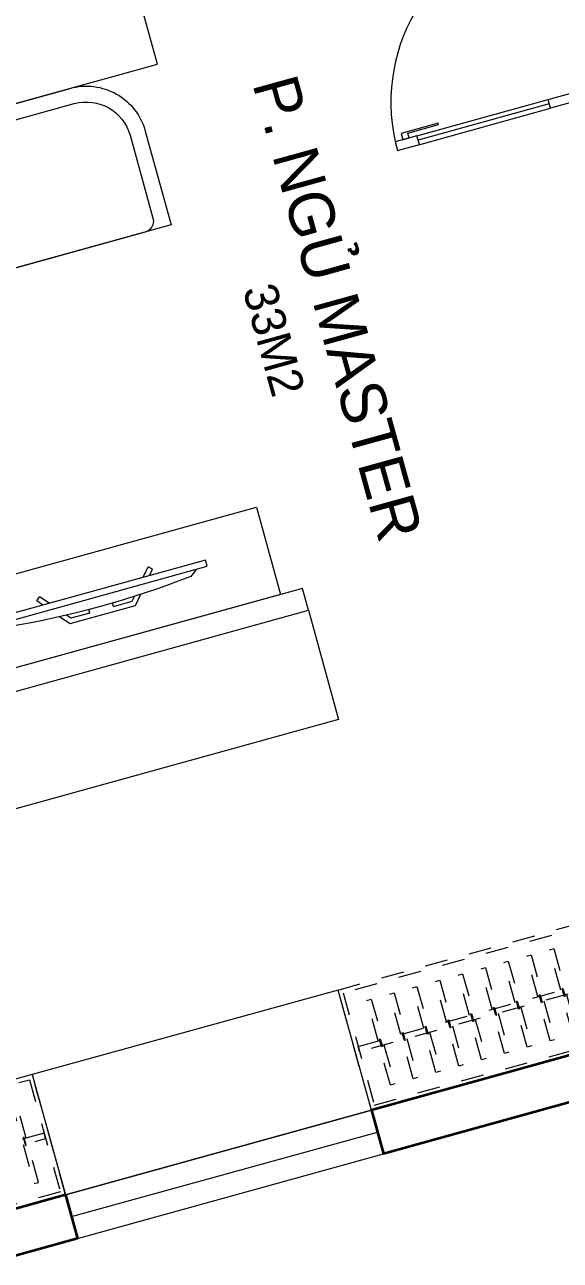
# Model space of a CAD drawing. Header units: metres. Extents: x 568332 to 569219, y 2065964 to 2066430.
# Drawn here: x 568452.88 to 568455.24, y 2066318.58 to 2066324.03 of the extents above; entities that cross this region are included whole.
import ezdxf

# ---------------------------------------------------------------- set-up
doc = ezdxf.new("R2010")
doc.units = ezdxf.units.M
doc.linetypes.add('$AUDIT_BAD_LTYPE2', pattern=[0])
doc.linetypes.add('X-5M-G-MB PHONGNGU$0$HIDDEN2', pattern=[0.1875, 0.125, -0.0625])
doc.layers.get('0').update_dxf_attribs({"linetype": 'CONTINUOUS'})
for name, color, linetype, lineweight in [('-DIM', 9, 'CONTINUOUS', 13), ('-DOOR', 137, 'CONTINUOUS', 9), ('-FURNITURE', 46, 'CONTINUOUS', 9), ('-WALL', 4, 'CONTINUOUS', 35), ('TEXT25', 2, 'CONTINUOUS', 13)]:
    doc.layers.add(name, color=color, linetype=linetype, lineweight=lineweight)
doc.styles.add('SVN_AVO_thuong', font='')
doc.styles.add('T1', font='', dxfattribs={"height": 200})
doc.styles.get('SVN_AVO_thuong').set_extended_font_data('SVN-Avo')
doc.styles.get('T1').set_extended_font_data('VNgeometric Light')

# ---------------------------------------------------------------- blocks, each defined once
blk = doc.blocks.new('*U149')
at = {"linetype": '$AUDIT_BAD_LTYPE2'}
for p, q in [((70, 100), (70, 699.9999999999982)), ((90, 699.9999999999982), (90, 100))]:
    blk.add_line(p, q, dxfattribs=at)
for points in [[(50, 699.9999999999982), (90, 699.9999999999982), (90, 799.9999999999982), (50, 799.9999999999982), (50, 699.9999999999982)], [(50, 702.9059272893337), (50, 100)], [(50, 100), (90, 100), (90, 0), (50, 0), (50, 100)]]:
    blk.add_lwpolyline(points)
for points in [[(118.2698876160139, 594.5156181119073), (118.2698876160139, 764.1349438079906), (90, 764.1349438079906), (90, 735.8650561920058), (112.6159100928053, 735.8650561920058), (112.6159100928053, 594.5156181119073)], [(0, 0), (50, 0), (50, -40), (60, -40), (60, -99.99999999999272), (0, -99.99999999999272)], [(899.9999999999982, 1.3252863207713e-28), (849.9999999999982, 1.3252863207713e-28), (849.9999999999982, -40.00000000000001), (839.9999999999982, -40.00000000000001), (839.9999999999982, -99.99999999999272), (899.9999999999982, -99.99999999999272)]]:
    blk.add_lwpolyline(points, close=True)
at = {"linetype": '$AUDIT_BAD_LTYPE2', "ltscale": 0.3}
blk.add_arc((50, 0), 799.9999999999982, 0, 90, dxfattribs=at)
blk = doc.blocks.new('A$C8a974c9c')
for p, q in [((1750.087982669494, 2957.416116623174), (1750.087982669657, 2642.58393779996)), ((1592.671893257969, 2800.000027211493), (1907.504072081182, 2800.000027211652)), ((1342.999452652235, 2500.000027214177), (1342.999452652119, 700.000027214177)), ((1750.087982669345, 242.5839378051005), (1750.087982669549, 557.4161166283138)), ((1592.67189325784, 400.0000272168018), (1907.504072081053, 400.0000272166017))]:
    blk.add_line(p, q)
for points in [[(1999.999452652235, 3100.000027209127), (1500.176512686827, 3100.000027209127), (1500.176512686827, 2500.000027214177), (1999.999452652235, 2500.000027214177)], [(1890.999452652235, 2360.000027214177), (1514.499452652235, 2360.000027214177), (1514.499452652148, 1642.500027214177), (1890.999452652148, 1642.500027214177)], [(1890.99945265209, 840.000027214177), (1514.49945265209, 840.000027214177), (1514.499452652148, 1557.500027214177), (1890.999452652148, 1557.500027214177)], [(1999.999452652119, 100.0000272192265), (1500.17651268671, 100.0000272192265), (1500.17651268671, 700.000027214177), (1999.999452652119, 700.000027214177)]]:
    blk.add_lwpolyline(points, close=True)
blk.add_lwpolyline([(1999.999452652235, 2500.000027214177), (-0.0005473477649502456, 2500.000027214177), (-0.0005473478813655674, 700.000027214177), (1999.999452652119, 700.000027214177), (1999.999452652235, 2500.000027214177)])
for centre, radius in [((1750.087982669561, 2800.000027211581), 157.4160894116067), ((1750.087982669561, 2800.000027211581), 82.41608941160666), ((1750.087982669432, 400.0000272166926), 157.4160894116067), ((1750.087982669432, 400.0000272166926), 82.41608941160666)]:
    blk.add_circle(centre, radius)
blk = doc.blocks.new('*U277')
at = {"linetype": 'X-5M-G-MB PHONGNGU$0$HIDDEN2'}
for points in [[(0, 600.0000000004657), (0, 0), (1952.362438279968, -6.869187573244862e-10), (1952.362438279968, 599.9999999997788)], [(1932.362438279968, 579.9996613717054), (1932.362438279968, 19.99966137170552), (20, 20.00000000046566), (20, 580.0000000004657)], [(1932.362438279968, 286.6991212947876), (1932.362438279968, 313.0991212946944), (20, 313.0991212953813), (19.99999859370291, 286.6991212952417)], [(113.7817614636733, 319.1750910408318), (109.4317788550979, 319.1750910408318), (109.4317788550979, 280.441767644881), (113.7817614636733, 280.441767644881)], [(227.7817614636733, 319.1750910407849), (223.4317788550979, 319.1750910407849), (223.4317788550979, 280.4417676448341), (227.7817614636733, 280.4417676448341)], [(341.7817614636733, 319.175091040738), (337.4317788550979, 319.175091040738), (337.4317788550979, 280.4417676447872), (341.7817614636733, 280.4417676447872)], [(455.7817614636733, 319.1750910406911), (451.4317788550979, 319.1750910406911), (451.4317788550979, 280.4417676447403), (455.7817614636733, 280.4417676447403)], [(569.7817614636733, 319.1750910406442), (565.431778855098, 319.1750910406442), (565.431778855098, 280.4417676446934), (569.7817614636733, 280.4417676446934)], [(683.7817614636732, 319.1750910405973), (679.4317788550978, 319.1750910405973), (679.4317788550978, 280.4417676446465), (683.7817614636732, 280.4417676446465)], [(797.7817614636732, 319.1750910405504), (793.4317788550978, 319.1750910405504), (793.4317788550978, 280.4417676445996), (797.7817614636732, 280.4417676445996)], [(911.7817614636732, 319.1750910405035), (907.4317788550978, 319.1750910405035), (907.4317788550978, 280.4417676445527), (911.7817614636732, 280.4417676445527)], [(1025.781761463673, 319.1750910404566), (1021.431778855098, 319.1750910404566), (1021.431778855098, 280.4417676445057), (1025.781761463673, 280.4417676445057)], [(1139.781761463673, 319.1750910404097), (1135.431778855098, 319.1750910404097), (1135.431778855098, 280.4417676444588), (1139.781761463673, 280.4417676444588)], [(1253.781761463673, 319.1750910403628), (1249.431778855098, 319.1750910403628), (1249.431778855098, 280.4417676444119), (1253.781761463673, 280.4417676444119)], [(1367.781761463673, 319.1750910403159), (1363.431778855098, 319.1750910403159), (1363.431778855098, 280.441767644365), (1367.781761463673, 280.441767644365)], [(1481.781761463673, 319.175091040269), (1477.431778855098, 319.175091040269), (1477.431778855098, 280.4417676443181), (1481.781761463673, 280.4417676443181)], [(1595.781761463673, 319.175091040222), (1591.431778855098, 319.175091040222), (1591.431778855098, 280.4417676442712), (1595.781761463673, 280.4417676442712)], [(1709.781761463673, 319.1750910401751), (1705.431778855098, 319.1750910401751), (1705.431778855098, 280.4417676442243), (1709.781761463673, 280.4417676442243)], [(1823.781761463673, 319.1750910401282), (1819.431778855098, 319.1750910401282), (1819.431778855098, 280.4417676441774), (1823.781761463673, 280.4417676441774)]]:
    blk.add_lwpolyline(points, close=True, dxfattribs=at)
for points in [[(122.2409142897814, 313.1103512093413), (122.2409142897814, 515.2497102723445), (100.1765458012815, 515.2497102723445), (100.1765458012815, 313.1103512093413)], [(236.2409142897814, 313.1103512092944), (236.2409142897814, 515.2497102722975), (214.1765458012815, 515.2497102722975), (214.1765458012815, 313.1103512092944)], [(350.2409142897814, 313.1103512092475), (350.2409142897814, 515.2497102722507), (328.1765458012815, 515.2497102722507), (328.1765458012815, 313.1103512092475)], [(464.2409142897813, 313.1103512092006), (464.2409142897813, 515.2497102722037), (442.1765458012814, 515.2497102722037), (442.1765458012814, 313.1103512092006)], [(578.2409142897814, 313.1103512091537), (578.2409142897814, 515.2497102721569), (556.1765458012815, 515.2497102721569), (556.1765458012815, 313.1103512091537)], [(692.2409142897812, 313.1103512091068), (692.2409142897812, 515.24971027211), (670.1765458012813, 515.24971027211), (670.1765458012813, 313.1103512091068)], [(806.2409142897812, 313.1103512090599), (806.2409142897812, 515.249710272063), (784.1765458012813, 515.249710272063), (784.1765458012813, 313.1103512090599)], [(920.2409142897812, 313.110351209013), (920.2409142897812, 515.2497102720162), (898.1765458012813, 515.2497102720162), (898.1765458012813, 313.110351209013)], [(1034.240914289781, 313.1103512089661), (1034.240914289781, 515.2497102719692), (1012.176545801281, 515.2497102719692), (1012.176545801281, 313.1103512089661)], [(1148.240914289781, 313.1103512089192), (1148.240914289781, 515.2497102719224), (1126.176545801281, 515.2497102719224), (1126.176545801281, 313.1103512089192)], [(1262.240914289781, 313.1103512088723), (1262.240914289781, 515.2497102718754), (1240.176545801281, 515.2497102718754), (1240.176545801281, 313.1103512088723)], [(1376.240914289781, 313.1103512088254), (1376.240914289781, 515.2497102718285), (1354.176545801281, 515.2497102718285), (1354.176545801281, 313.1103512088254)], [(1490.240914289781, 313.1103512087785), (1490.240914289781, 515.2497102717816), (1468.176545801281, 515.2497102717816), (1468.176545801281, 313.1103512087785)], [(1604.240914289781, 313.1103512087315), (1604.240914289781, 515.2497102717347), (1582.176545801281, 515.2497102717347), (1582.176545801281, 313.1103512087315)], [(1718.240914289781, 313.1103512086846), (1718.240914289781, 515.2497102716878), (1696.176545801281, 515.2497102716878), (1696.176545801281, 313.1103512086846)], [(1832.240914289781, 313.1103512086377), (1832.240914289781, 515.2497102716409), (1810.176545801281, 515.2497102716409), (1810.176545801281, 313.1103512086377)], [(100.1765458012815, 286.7103512094345), (100.1765458012815, 92.0852110228024), (122.2409142897814, 92.0852110228024), (122.2409142897814, 286.7103512094345)], [(214.1765458012815, 286.7103512093876), (214.1765458012815, 92.08521102275549), (236.2409142897814, 92.08521102275549), (236.2409142897814, 286.7103512093876)], [(328.1765458012815, 286.7103512093407), (328.1765458012815, 92.08521102270858), (350.2409142897814, 92.08521102270858), (350.2409142897814, 286.7103512093407)], [(442.1765458012814, 286.7103512092938), (442.1765458012814, 92.08521102266168), (464.2409142897813, 92.08521102266168), (464.2409142897813, 286.7103512092938)], [(556.1765458012815, 286.7103512092469), (556.1765458012815, 92.08521102261477), (578.2409142897814, 92.08521102261477), (578.2409142897814, 286.7103512092469)], [(670.1765458012813, 286.7103512092), (670.1765458012813, 92.08521102256786), (692.2409142897812, 92.08521102256786), (692.2409142897812, 286.7103512092)], [(784.1765458012813, 286.7103512091531), (784.1765458012813, 92.08521102252095), (806.2409142897812, 92.08521102252095), (806.2409142897812, 286.7103512091531)], [(898.1765458012813, 286.7103512091062), (898.1765458012813, 92.08521102247404), (920.2409142897812, 92.08521102247404), (920.2409142897812, 286.7103512091062)], [(1012.176545801281, 286.7103512090592), (1012.176545801281, 92.08521102242715), (1034.240914289781, 92.08521102242715), (1034.240914289781, 286.7103512090592)], [(1126.176545801281, 286.7103512090123), (1126.176545801281, 92.08521102238024), (1148.240914289781, 92.08521102238024), (1148.240914289781, 286.7103512090123)], [(1240.176545801281, 286.7103512089654), (1240.176545801281, 92.08521102233333), (1262.240914289781, 92.08521102233333), (1262.240914289781, 286.7103512089654)], [(1354.176545801281, 286.7103512089186), (1354.176545801281, 92.08521102228642), (1376.240914289781, 92.08521102228642), (1376.240914289781, 286.7103512089186)], [(1468.176545801281, 286.7103512088717), (1468.176545801281, 92.0852110222395), (1490.240914289781, 92.0852110222395), (1490.240914289781, 286.7103512088717)], [(1582.176545801281, 286.7103512088247), (1582.176545801281, 92.0852110221926), (1604.240914289781, 92.0852110221926), (1604.240914289781, 286.7103512088247)], [(1696.176545801281, 286.7103512087778), (1696.176545801281, 92.0852110221457), (1718.240914289781, 92.0852110221457), (1718.240914289781, 286.7103512087778)], [(1810.176545801281, 286.7103512087309), (1810.176545801281, 92.08521102209879), (1832.240914289781, 92.08521102209879), (1832.240914289781, 286.7103512087309)]]:
    blk.add_lwpolyline(points, dxfattribs=at)
blk = doc.blocks.new('A$C424D5770')
at = {"layer": '-FURNITURE'}
blk.add_line((70.00063380098436, 769.8614636488492), (700.0012267573038, 769.861463410547), dxfattribs=at)
for points in [[(0.0006336262740660459, 269.9992703502066), (0.0006339756946545094, 1269.723656995484, -0.414213562383414), (270.0006340710097, 1539.7236569097), (700.0012270177831, 1539.723656726594), (700.0012264967954, -0.0007299187273019925), (270.0006335285434, -0.0007297355768969283, -0.4142135623627453)], [(70.00063362627407, 269.9992703279713), (70.00063397569465, 1269.723656973249, -0.4142135623834242), (270.0006340463005, 1469.7236569097), (650.001226997294, 1469.723656750852, -0.4142135623627659), (700.0012269796571, 1419.723656734961), (700.0012265349214, 119.9992700896546, -0.4142135623834403), (650.0012265172554, 69.99927010554529), (270.0006335556682, 69.9992702644231, -0.4142135623627457)]]:
    blk.add_lwpolyline(points, format="xyb", close=True, dxfattribs=at)
blk = doc.blocks.new('XR.MB.LM123$0$tvi 1')
blk.add_lwpolyline([(28.54445810673496, -2.291926648467779e-10), (28.54445810673496, -999.9999999999964), (-7.275957614183426e-12, -1000), (0, 0)], close=True)
for points in [[(28.54445810680045, -50.31958968611434), (52.37372755713295, -80.86315460130209)], [(-24.09820395050338, -235.5599978379832), (-39.09879504836863, -251.7939635238108)], [(0, -284.7849796677438), (-39.09879504836863, -251.7939635238108)], [(0, -255.9952397129928), (-24.09820395050338, -235.5599978379832)], [(69.66229681991535, -315.0836646851385), (111.1934016081432, -350.2927865858655), (111.193401608034, -649.712917566063), (69.68611289083492, -684.9110379843005)], [(89.09002233762294, -445.7449799550195), (89.09002233762294, -359.9578938602899), (70.91298945683957, -344.6203678706661)], [(89.09002233762294, -445.7449799550195), (73.49991829216015, -445.7449799550232)], [(89.09002233768115, -554.2550200447404), (89.09002233773936, -640.0421061392371), (70.91298945678864, -655.3796321293303)], [(89.09002233768115, -554.2550200447404), (73.49991829216015, -554.2550200447404)], [(0, -715.2150203320198), (-39.09879504836863, -748.2060364759491)], [(-24.09820395050338, -764.4400021620095), (-39.09879504836863, -748.2060364759491)], [(0, -744.004760287), (-24.09820395050338, -764.4400021620095)], [(28.54445810674224, -949.680410313882), (52.37372755713295, -919.1368453984578)]]:
    blk.add_lwpolyline(points)
blk.add_arc((-4025.16618952866, -499.9999999999964), 4099.025185406737, 354.1310878512652, 5.868912148527433)
blk = doc.blocks.new('*U275')
at = {"linetype": 'X-5M-G-MB PHONGNGU$0$HIDDEN2'}
for points in [[(0, 600.0000000004657), (0, 0), (2055.916338646328, -7.295278412230539e-10), (2055.916338646328, 599.9999999997361)], [(2035.916338646328, 579.9996613716628), (2035.916338646328, 19.99966137166292), (20, 20.00000000046566), (20, 580.0000000004657)], [(2035.916338646328, 286.699121294745), (2035.916338646328, 313.0991212946518), (20, 313.0991212953813), (19.99999859370291, 286.6991212952417)], [(113.7817614636733, 319.1750910408318), (109.4317788550979, 319.1750910408318), (109.4317788550979, 280.441767644881), (113.7817614636733, 280.441767644881)], [(227.7817614636733, 319.1750910407849), (223.4317788550979, 319.1750910407849), (223.4317788550979, 280.4417676448341), (227.7817614636733, 280.4417676448341)], [(341.7817614636733, 319.175091040738), (337.4317788550979, 319.175091040738), (337.4317788550979, 280.4417676447872), (341.7817614636733, 280.4417676447872)], [(455.7817614636733, 319.1750910406911), (451.4317788550979, 319.1750910406911), (451.4317788550979, 280.4417676447403), (455.7817614636733, 280.4417676447403)], [(569.7817614636733, 319.1750910406442), (565.431778855098, 319.1750910406442), (565.431778855098, 280.4417676446934), (569.7817614636733, 280.4417676446934)], [(683.7817614636733, 319.1750910405973), (679.431778855098, 319.1750910405973), (679.431778855098, 280.4417676446465), (683.7817614636733, 280.4417676446465)], [(797.7817614636733, 319.1750910405504), (793.431778855098, 319.1750910405504), (793.431778855098, 280.4417676445996), (797.7817614636733, 280.4417676445996)], [(911.7817614636733, 319.1750910405035), (907.431778855098, 319.1750910405035), (907.431778855098, 280.4417676445527), (911.7817614636733, 280.4417676445527)], [(1025.781761463673, 319.1750910404566), (1021.431778855098, 319.1750910404566), (1021.431778855098, 280.4417676445057), (1025.781761463673, 280.4417676445057)], [(1139.781761463673, 319.1750910404097), (1135.431778855098, 319.1750910404097), (1135.431778855098, 280.4417676444588), (1139.781761463673, 280.4417676444588)], [(1253.781761463673, 319.1750910403628), (1249.431778855098, 319.1750910403628), (1249.431778855098, 280.4417676444119), (1253.781761463673, 280.4417676444119)], [(1367.781761463673, 319.1750910403159), (1363.431778855098, 319.1750910403159), (1363.431778855098, 280.441767644365), (1367.781761463673, 280.441767644365)], [(1481.781761463673, 319.175091040269), (1477.431778855098, 319.175091040269), (1477.431778855098, 280.4417676443181), (1481.781761463673, 280.4417676443181)], [(1595.781761463673, 319.175091040222), (1591.431778855098, 319.175091040222), (1591.431778855098, 280.4417676442712), (1595.781761463673, 280.4417676442712)], [(1709.781761463673, 319.1750910401751), (1705.431778855098, 319.1750910401751), (1705.431778855098, 280.4417676442243), (1709.781761463673, 280.4417676442243)], [(1823.781761463673, 319.1750910401282), (1819.431778855098, 319.1750910401282), (1819.431778855098, 280.4417676441774), (1823.781761463673, 280.4417676441774)], [(1937.781761463673, 319.1750910400813), (1933.431778855098, 319.1750910400813), (1933.431778855098, 280.4417676441305), (1937.781761463673, 280.4417676441305)]]:
    blk.add_lwpolyline(points, close=True, dxfattribs=at)
for points in [[(122.2409142897814, 313.1103512093413), (122.2409142897814, 515.2497102723445), (100.1765458012815, 515.2497102723445), (100.1765458012815, 313.1103512093413)], [(236.2409142897814, 313.1103512092944), (236.2409142897814, 515.2497102722975), (214.1765458012815, 515.2497102722975), (214.1765458012815, 313.1103512092944)], [(350.2409142897814, 313.1103512092475), (350.2409142897814, 515.2497102722507), (328.1765458012815, 515.2497102722507), (328.1765458012815, 313.1103512092475)], [(464.2409142897814, 313.1103512092006), (464.2409142897814, 515.2497102722037), (442.1765458012815, 515.2497102722037), (442.1765458012815, 313.1103512092006)], [(578.2409142897814, 313.1103512091537), (578.2409142897814, 515.2497102721569), (556.1765458012815, 515.2497102721569), (556.1765458012815, 313.1103512091537)], [(692.2409142897814, 313.1103512091068), (692.2409142897814, 515.24971027211), (670.1765458012815, 515.24971027211), (670.1765458012815, 313.1103512091068)], [(806.2409142897814, 313.1103512090599), (806.2409142897814, 515.249710272063), (784.1765458012815, 515.249710272063), (784.1765458012815, 313.1103512090599)], [(920.2409142897814, 313.110351209013), (920.2409142897814, 515.2497102720162), (898.1765458012815, 515.2497102720162), (898.1765458012815, 313.110351209013)], [(1034.240914289781, 313.1103512089661), (1034.240914289781, 515.2497102719692), (1012.176545801281, 515.2497102719692), (1012.176545801281, 313.1103512089661)], [(1148.240914289781, 313.1103512089192), (1148.240914289781, 515.2497102719224), (1126.176545801281, 515.2497102719224), (1126.176545801281, 313.1103512089192)], [(1262.240914289781, 313.1103512088723), (1262.240914289781, 515.2497102718754), (1240.176545801281, 515.2497102718754), (1240.176545801281, 313.1103512088723)], [(1376.240914289781, 313.1103512088254), (1376.240914289781, 515.2497102718285), (1354.176545801281, 515.2497102718285), (1354.176545801281, 313.1103512088254)], [(1490.240914289781, 313.1103512087785), (1490.240914289781, 515.2497102717816), (1468.176545801281, 515.2497102717816), (1468.176545801281, 313.1103512087785)], [(1604.240914289781, 313.1103512087315), (1604.240914289781, 515.2497102717347), (1582.176545801281, 515.2497102717347), (1582.176545801281, 313.1103512087315)], [(1718.240914289781, 313.1103512086846), (1718.240914289781, 515.2497102716878), (1696.176545801281, 515.2497102716878), (1696.176545801281, 313.1103512086846)], [(1832.240914289781, 313.1103512086377), (1832.240914289781, 515.2497102716409), (1810.176545801281, 515.2497102716409), (1810.176545801281, 313.1103512086377)], [(1946.240914289781, 313.1103512085908), (1946.240914289781, 515.2497102715939), (1924.176545801281, 515.2497102715939), (1924.176545801281, 313.1103512085908)], [(100.1765458012815, 286.7103512094345), (100.1765458012815, 92.0852110228024), (122.2409142897814, 92.0852110228024), (122.2409142897814, 286.7103512094345)], [(214.1765458012815, 286.7103512093876), (214.1765458012815, 92.08521102275549), (236.2409142897814, 92.08521102275549), (236.2409142897814, 286.7103512093876)], [(328.1765458012815, 286.7103512093407), (328.1765458012815, 92.08521102270858), (350.2409142897814, 92.08521102270858), (350.2409142897814, 286.7103512093407)], [(442.1765458012815, 286.7103512092938), (442.1765458012815, 92.08521102266168), (464.2409142897814, 92.08521102266168), (464.2409142897814, 286.7103512092938)], [(556.1765458012815, 286.7103512092469), (556.1765458012815, 92.08521102261477), (578.2409142897814, 92.08521102261477), (578.2409142897814, 286.7103512092469)], [(670.1765458012815, 286.7103512092), (670.1765458012815, 92.08521102256786), (692.2409142897814, 92.08521102256786), (692.2409142897814, 286.7103512092)], [(784.1765458012815, 286.7103512091531), (784.1765458012815, 92.08521102252095), (806.2409142897814, 92.08521102252095), (806.2409142897814, 286.7103512091531)], [(898.1765458012815, 286.7103512091062), (898.1765458012815, 92.08521102247404), (920.2409142897814, 92.08521102247404), (920.2409142897814, 286.7103512091062)], [(1012.176545801281, 286.7103512090592), (1012.176545801281, 92.08521102242715), (1034.240914289781, 92.08521102242715), (1034.240914289781, 286.7103512090592)], [(1126.176545801281, 286.7103512090123), (1126.176545801281, 92.08521102238024), (1148.240914289781, 92.08521102238024), (1148.240914289781, 286.7103512090123)], [(1240.176545801281, 286.7103512089654), (1240.176545801281, 92.08521102233333), (1262.240914289781, 92.08521102233333), (1262.240914289781, 286.7103512089654)], [(1354.176545801281, 286.7103512089186), (1354.176545801281, 92.08521102228642), (1376.240914289781, 92.08521102228642), (1376.240914289781, 286.7103512089186)], [(1468.176545801281, 286.7103512088717), (1468.176545801281, 92.0852110222395), (1490.240914289781, 92.0852110222395), (1490.240914289781, 286.7103512088717)], [(1582.176545801281, 286.7103512088247), (1582.176545801281, 92.0852110221926), (1604.240914289781, 92.0852110221926), (1604.240914289781, 286.7103512088247)], [(1696.176545801281, 286.7103512087778), (1696.176545801281, 92.0852110221457), (1718.240914289781, 92.0852110221457), (1718.240914289781, 286.7103512087778)], [(1810.176545801281, 286.7103512087309), (1810.176545801281, 92.08521102209879), (1832.240914289781, 92.08521102209879), (1832.240914289781, 286.7103512087309)], [(1924.176545801281, 286.710351208684), (1924.176545801281, 92.08521102205188), (1946.240914289781, 92.08521102205188), (1946.240914289781, 286.710351208684)]]:
    blk.add_lwpolyline(points, dxfattribs=at)
blk = doc.blocks.new('M39-T3')
at = {"layer": '-DOOR'}
blk.add_lwpolyline([(204384.2760192918, -1497541.885738427), (204184.276019297, -1497541.885738427), (204184.276019297, -1498941.885738427), (204384.2760192918, -1498941.885738427)], close=True, dxfattribs=at)
blk.add_lwpolyline([(204284.2760192944, -1498941.885738427), (204284.2760192944, -1497541.885738427)], dxfattribs=at)
at = {"layer": '-FURNITURE'}
for points in [[(201984.3560241233, -1497221.57497626), (201884.3560235832, -1497221.57497626), (201884.3560235657, -1499021.57497626), (201984.3560241057, -1499021.57497626)], [(201984.3560241233, -1497221.57497626), (202484.3560241233, -1497221.574976263), (202484.3560241057, -1499021.574976263), (201984.3560241057, -1499021.57497626)], [(201484.3554306269, -1498921.574976278), (201484.3554311352, -1497321.574976243), (201884.3560240915, -1497321.574976313), (201884.3560235832, -1498921.574976348)], [(204184.3554311927, -1497541.885738427), (203634.3554311928, -1497541.885738427), (203634.3554311929, -1498941.885738427), (204184.3554311928, -1498941.885738427)]]:
    blk.add_lwpolyline(points, close=True, dxfattribs=at)
at = {"layer": '-WALL', "linetype": 'Continuous', "ltscale": 10}
for p, q in [((204384.355431191, -1494902.220170021), (204384.3554312225, -1497541.885738427)), ((204184.3554311928, -1495502.220170008), (204184.276019297, -1497541.885738427)), ((204184.3554311928, -1498941.885738427), (204184.3554312686, -1500884.749848691)), ((204384.2760192918, -1498941.885738427), (204384.3554312698, -1501083.397918571))]:
    blk.add_line(p, q, dxfattribs=at)
at = {"layer": '-WALL'}
for points in [[(204184.276019297, -1497541.885738427), (204384.2760192918, -1497541.885738427)], [(204184.276019297, -1498941.885738427), (204384.2760193071, -1498941.885738427)]]:
    blk.add_lwpolyline(points, dxfattribs=at)
at = {"layer": '-DIM'}
blk.add_blockref('A$C424D5770', (199484.3547976377, -1498891.268579657), dxfattribs=at)
at = {"layer": '-DOOR', "rotation": 180}
blk.add_blockref('*U149', (200184.1648481124, -1495502.220170008), dxfattribs=at)
at = {"layer": '-FURNITURE', "extrusion": (0, 0, -1), "yscale": 0.916666666665974, "zscale": -0.916666666665974, "rotation": 270}
for name, p, xscale in [('*U277', (-204184.3554311922, -1495752.220170005), 0.916666666665974), ('*U275', (-204184.3554311922, -1500826.475715518), -0.916666666665974)]:
    blk.add_blockref(name, p, dxfattribs=dict(at, xscale=xscale))
at = {"layer": '-FURNITURE', "rotation": 180}
blk.add_blockref('A$C8a974c9c', (199484.3548836507, -1496521.574949046), dxfattribs=at)
at = {"layer": '-FURNITURE', "extrusion": (0, 0, -1), "rotation": 179.9963102775916}
blk.add_blockref('XR.MB.LM123$0$tvi 1', (-201649.7491672914, -1498600.723065732), dxfattribs=at)
at = {"layer": 'TEXT25'}
for s, height, style, p in [('P. NGỦ MASTER', 200, 'SVN_AVO_thuong', (199678.8196985165, -1496841.289379869)), ('33M2', 150, 'T1', (200542.4966479178, -1497124.557766438))]:
    blk.add_text(s, height=height, rotation=359.9999999899487, dxfattribs=dict(at, style=style)).set_placement(p)

msp = doc.modelspace()

# ---------------------------------------------------------------- block references
at = {"layer": '-DIM', "xscale": 0.001, "yscale": 0.001, "zscale": 0.001, "rotation": 285.4590240781233}
msp.add_blockref('M39-T3', (569843.3491997421, 2066915.209253898), dxfattribs=at)

doc.saveas('drawing.dxf')
